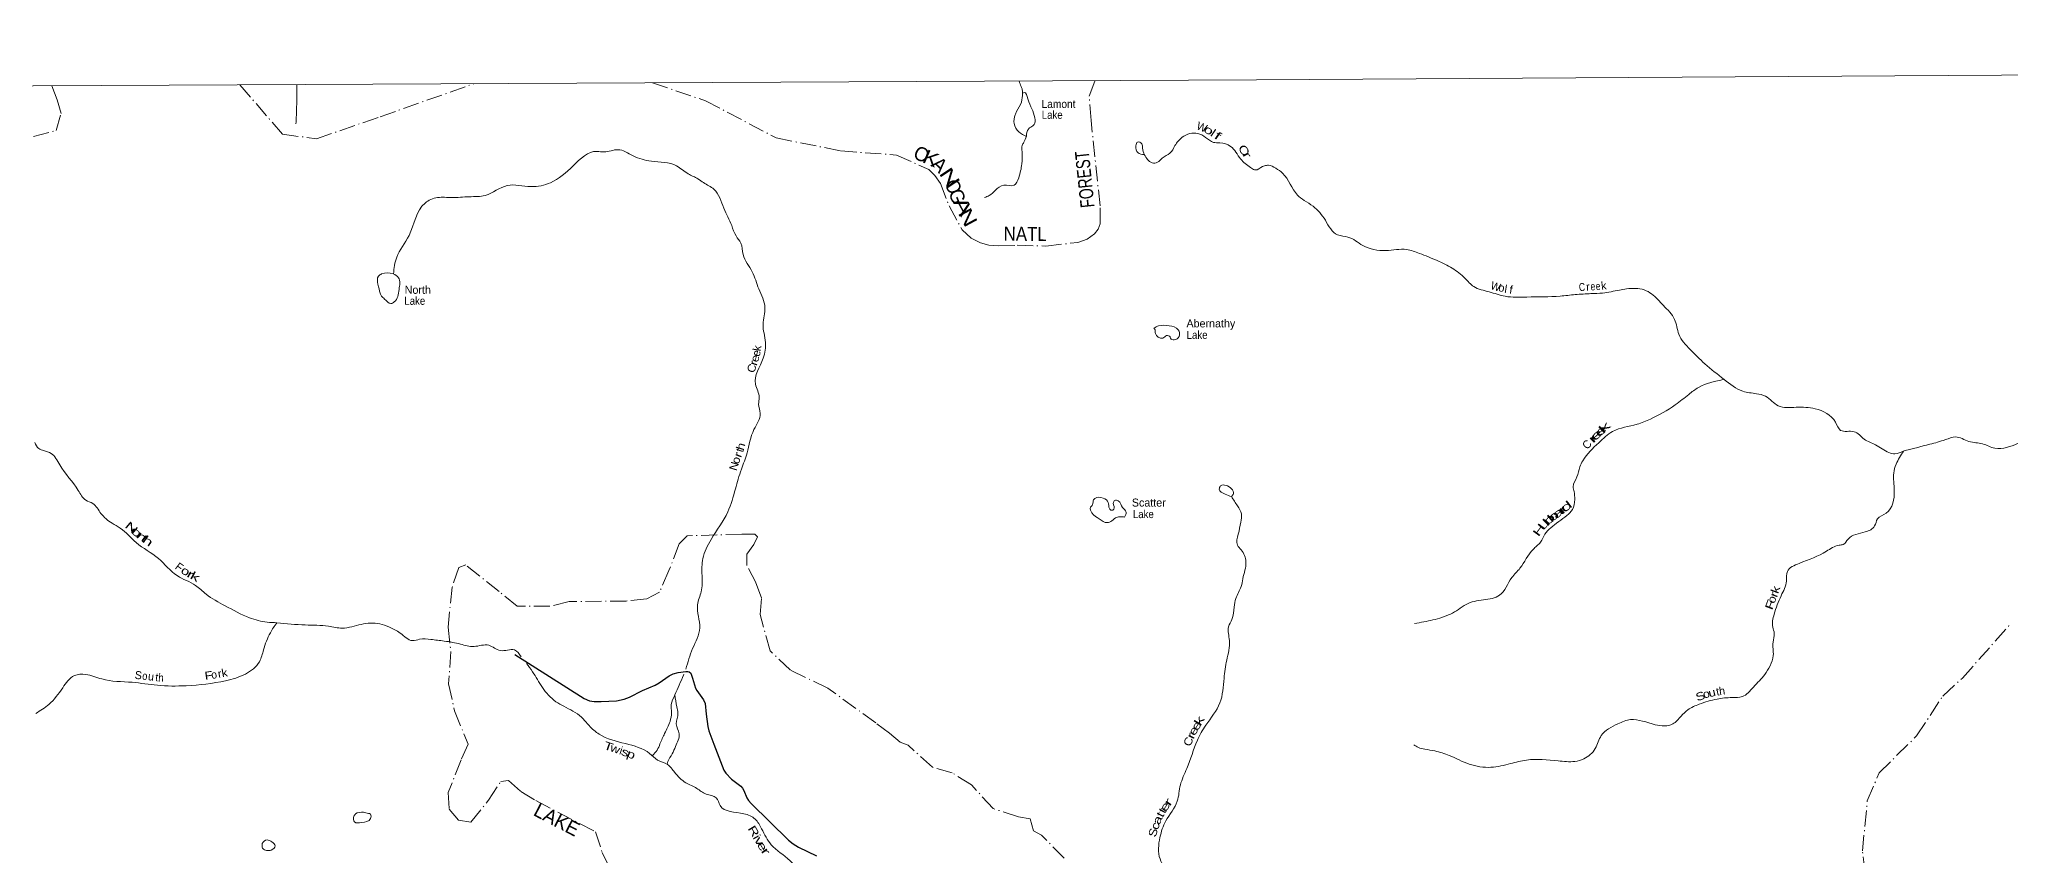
# Model space of a CAD drawing. Header units: feet. Extents: x 0 to 246606, y 183576 to 368785.
# Drawn here: x 91875 to 141135, y 348392 to 368785 of the extents above; entities that cross this region are included whole.
import ezdxf
from ezdxf.enums import TextEntityAlignment as Align

# ---------------------------------------------------------------- set-up
doc = ezdxf.new("R2010")
doc.units = ezdxf.units.FT
doc.header["$LTSCALE"] = 80
doc.linetypes.add('DOT_DASHED', pattern=[7.7, 5, -1.2, 0.3, -1.2])
for name, color, linetype, lineweight in [('29', 7, 'Continuous', 25), ('39', 7, 'Continuous', 13), ('4', 7, 'Continuous', 13), ('41', 7, 'Continuous', 13), ('44', 7, 'DOT_DASHED', 13)]:
    doc.layers.add(name, color=color, linetype=linetype, lineweight=lineweight)

msp = doc.modelspace()

# ---------------------------------------------------------------- linework, layer by layer
at = {"layer": '29'}
msp.add_lwpolyline([(103757.08, 353415.78), (105487.65, 352319.66), (105624.3, 352259.83), (105735.33, 352242.74), (105914.57, 352240.68), (106295.21, 352258.3), (106486.91, 352302.57), (106623.56, 352353.84), (106943.86, 352512.5), (107261.06, 352648.63), (107366.6, 352706.38), (107615.71, 352883.99), (107712.5, 352932.86), (107838.68, 352964.75), (108028.5, 352992.68), (108075.48, 352992.68), (108114.56, 352981.41), (108152.34, 352945.68), (108198.5, 352820.71), (108271.91, 352578.19), (108301.8, 352512.84), (108470.94, 352282.28), (108511.05, 352191.47), (108540.38, 351927.68), (108581.24, 351617.23), (108605, 351507.77), (108725.92, 351178.55), (108980.79, 350527.09), (109028.13, 350452.68), (109174.42, 350304.66), (109407.82, 350123.28), (109446.25, 350076.28), (109479.01, 350018.83), (109551.05, 349835.82), (109595.72, 349770.74), (109659.77, 349695.97), (110593.45, 348773.62), (110714.55, 348681.1), (110842.72, 348598.28), (111291.79, 348382.4)], dxfattribs=at)
at = {"layer": '39'}
for points in [[(98308.5, 367655.31), (98307.92, 367419.74), (98302.69, 367092.3), (98297.12, 366894.21), (98283.53, 366673.87)], [(116355.47, 367747.47), (116410.63, 367608.92), (116431, 367554.41), (116443.42, 367441.25)], [(116443.42, 367441.25), (116415.67, 367220.88), (116294.93, 366982.06), (116260.75, 366901.13), (116232.99, 366682.77), (116348.81, 366474.89), (116540.63, 366362.86)], [(116541.22, 366364.24), (116591.32, 366546.27), (116651.87, 366594.94), (116736.65, 366657.82), (116752.41, 366823.6), (116577.26, 367302.15), (116485.85, 367457.54), (116443.06, 367438.41)], [(100722.52, 362926.06), (100803.94, 363341.57), (101114.02, 363886.07), (101512.4, 364697.61), (101825.53, 364833.85), (102175.42, 364832.75), (102618.29, 364854.13), (103016.63, 364889.54), (103566.12, 365133.52), (104160.79, 365108.82), (104647.97, 365205.09), (105213.18, 365626.98), (105808.89, 365988.32), (105982.87, 365972.61), (106332.61, 366030.12), (106709.17, 365879.53), (107168.62, 365743.3), (107797.91, 365625.71), (108087.64, 365426.38), (108332.68, 365299.69), (108468.42, 365207.08), (108731.76, 365042.04), (108977.69, 364567.71), (109174.98, 364131.67), (109284.85, 363875.27), (109404.63, 363697.72), (109461.99, 363410.87), (109689.62, 362976.92), (109852.5, 362550.89), (110007.39, 362088.45), (109959.92, 361667.93), (110019.73, 361215.35), (109962.08, 360821.07), (109767.55, 360171.77), (109865.48, 359840.56), (109847.71, 359668.71), (109888.74, 359442.45), (109732.02, 359037.81), (109559.58, 358451.22), (109417.02, 358044.59), (109268.61, 357553.06), (109077.93, 356982.6), (108659.02, 356290.26), (108453.94, 355814.75), (108434.8, 355388.23), (108413.58, 354985.97), (108321.38, 354660.32), (108377.47, 354078.37), (108198.78, 353562.51), (108031.3, 353050.77)], [(116541.22, 366364.24), (116476.89, 366214.5), (116430.57, 366135.56), (116430.96, 365981.95), (116425.68, 365672.7), (116347.69, 365326.88), (116232.88, 365142.65), (115976.03, 365139.95), (115766.01, 365016.11), (115610.61, 364884.32), (115493.44, 364833.49)], [(119486.98, 365909.02), (119440.2, 366064.66), (119421.71, 366175.78), (119320.47, 366219.98), (119276.21, 366128.91), (119329.24, 365953.21), (119486.98, 365909.02)], [(119486.98, 365909.02), (119679.77, 365703.51), (119819.29, 365716), (119934.3, 365821.41), (120128.15, 365943.19), (120253.06, 366131.48), (120434.55, 366340.14), (120826.66, 366438.19), (121019.06, 366337.64), (121213.53, 366212.84), (121373.34, 366201.13), (121640.53, 366112.91), (121894.14, 365798.27), (122139.41, 365584.68), (122244.71, 365530.39), (122304.82, 365525.58)], [(122304.82, 365525.58), (122494.66, 365625.99), (122591.29, 365639.32), (122770.8, 365566.13), (122943.29, 365440.23), (123314.47, 364895.75), (123481.06, 364761.64), (123704.51, 364616.55), (124011.08, 364264.88), (124317.84, 363903.1), (124575.88, 363847.69), (124944.3, 363636.8), (125527.48, 363509.15), (126040.75, 363535.78), (126362.34, 363439.2), (126804.96, 363260.16), (127181.06, 363069.65), (127503.84, 362815.37), (127720.44, 362609.48), (128103.43, 362477.75), (128506.23, 362366.65), (129046.74, 362347.32), (129879.66, 362372.37), (130257.21, 362408.37), (130649.16, 362432.52), (130940.13, 362448.56), (131359.35, 362523.83), (131538.82, 362551.75), (131978.31, 362526.32), (132164.46, 362424.96), (132457.53, 362139.74), (132739.78, 361789.6), (132846.45, 361419.7), (133125.28, 361039.15), (133494.69, 360680.67), (133973.8, 360291.42)], [(100393.65, 362441.07), (100334.42, 362667.29), (100348.07, 362869.44), (100426.8, 362924.22), (100713.98, 362929.02), (100851.76, 362830.34), (100862.62, 362537.3), (100742.07, 362225.73), (100661.27, 362185.09), (100501.21, 362297.86), (100422.15, 362370.41), (100393.65, 362441.07)], [(119726.71, 361572.4), (119843.87, 361627.28), (120106.79, 361627.97), (120335.58, 361531.56), (120354.21, 361363.85), (120233.08, 361278.64), (120141.97, 361316.81), (120129.74, 361353.15), (120038.65, 361383.23), (119998.27, 361356.85), (119945.77, 361324.37), (119763.45, 361439.1), (119755.14, 361525.99), (119726.6, 361572.41)], [(133975.97, 360292.11), (133334.81, 360088.98), (133091.54, 359916.19), (132756.99, 359656.61), (132133.16, 359298.12), (131800.01, 359167.99), (131190.67, 358991.79), (130842.46, 358707.67), (130442.99, 358258.71), (130369.24, 358105.55), (130299.58, 357851.37), (130203.43, 357606.76), (130226.08, 357487.91), (130244.27, 357290.11), (130184.68, 357038.16), (130044.08, 356889.7), (129643.79, 356580.26), (129499.32, 356423.63), (129390.08, 356225.26), (129201.61, 356043.48), (128875.39, 355573.77), (128671.86, 355337.08), (128363.26, 354896.04), (127967.1, 354780.8), (127526.38, 354668.7), (127336.84, 354539.47), (126924.13, 354343.01), (126471.27, 354230.66), (126239.43, 354191.56)], [(133973.8, 360291.42), (134443.27, 359994.26), (134788.42, 359932.54), (135010.22, 359868.3), (135328.59, 359632.13), (135780.5, 359592.8), (136250.56, 359555.87), (136759.08, 359220.44), (136888.65, 359016.82), (137225.14, 358983.23), (137477.77, 358796.27), (137761.89, 358652.42), (138093.5, 358461.01), (138245.81, 358431.75), (138454.87, 358496.67)], [(138454.87, 358496.67), (139116.87, 358669.9), (139508.99, 358785.06), (139762.49, 358852.91), (140094.47, 358742.38), (140437.64, 358678.6), (140743.26, 358571.58), (141036.17, 358591.7), (141565.79, 358808.74), (142063.46, 359004.91), (142577.27, 359005.26), (142932.49, 358945.77), (143497.02, 358939.06), (144030.71, 358956), (144389.94, 358898.6), (144817.37, 358868.89), (145120.31, 358794.17), (145315.42, 358848.7), (145622.48, 358869.1), (145890.18, 358935.22), (146207.85, 359129.75), (146524.36, 359083.62), (146691, 359145.65), (146870.3, 359181.65), (147205.26, 359123.77), (147555.37, 359116.74), (147802.8, 359283.55), (148136.98, 359264.07), (148338.15, 359318.72), (148572.5, 359333.6), (148865.54, 359248.57), (149262.15, 359242.49), (149638.04, 359359.34), (150263.56, 359337.7), (150734.62, 359351.34), (151023.69, 359460.35), (151421.83, 359676.74), (151634.77, 359848.91), (151970.1, 359772.83), (152279.06, 359601.18), (152410.41, 359607.9), (152541.64, 359719.76), (152751.44, 359748.3), (152923.05, 359730.99)], [(91757.88, 358717.52), (91862.63, 358560.21), (91980.06, 358509.99), (92170.34, 358441.78), (92381.41, 358157.35), (92846.19, 357513.83), (93032.87, 357273.8), (93211.07, 357189.38), (93411.93, 356941.31), (93691.65, 356697.49), (93896.23, 356574.74), (94293.56, 356214), (94848.73, 355815.27), (95317.02, 355386), (95776.74, 355142.65), (96040.22, 354925.06), (96514.22, 354635.27), (97125.78, 354333.71), (97566.96, 354223.71), (97810.18, 354210.83)], [(138456.93, 358497.21), (138275.4, 358171.5), (138215.14, 357951.89), (138230.2, 357511.37), (138027.24, 356949.13), (137809.72, 356803.16), (137738.45, 356627.8), (137504.8, 356479.47), (137073.56, 356298.81), (136954.87, 356166.98), (136848.08, 356146.61), (136533.54, 355996.63), (135853.96, 355693.63), (135558.69, 355491.47), (135535.25, 355252.38), (135401.17, 354883.65), (135226.52, 354421.07), (135190.61, 354098.82), (135230.14, 353945.95), (135198.24, 353724.89), (135205.04, 353391.37), (135123.33, 353132.9), (134994.2, 352917.95), (134711.36, 352602.8), (134433.05, 352362.57), (134178.64, 352339.19), (133799.07, 352303.15), (133356.65, 352174.84), (133072.28, 352033.57), (132899.5, 351876.37), (132693.12, 351680.06), (132256.56, 351661.06), (131636.99, 351787.97), (131321.51, 351684.49), (130906.73, 351390.92), (130757.55, 351068.39), (130467.52, 350807.7), (130246.29, 350744.55), (129825.25, 350758.22), (129039.95, 350778.63), (128641.19, 350691.64), (128149.54, 350596.7), (127607.76, 350678.69), (127105.76, 350892.92), (126749.46, 351004.97), (126499.72, 351050.44), (126337.01, 351093.64), (126220.39, 351157.99)], [(121663.28, 357360.72), (121506.95, 357423.62), (121361.02, 357548.55), (121393.18, 357627.46), (121530.67, 357641.97), (121713.22, 357436.29), (121663.28, 357360.72)], [(121662.84, 357361.38), (121817.14, 357129.35), (121912.7, 356933.55), (121897.06, 356721.29), (121835.13, 356422), (121813.58, 356149.08), (121908.94, 356030.09), (122027, 355731.27), (121949.2, 355308.64), (121907.23, 355114.5), (121772.47, 354819.06), (121730.55, 354602.68), (121676.73, 354293.3), (121592.26, 354109.16), (121615.38, 353765.62), (121547.87, 353274.3), (121480.26, 352821.39), (121376.66, 352206.69), (121024.15, 351649.94), (120812.75, 351271.43), (120549.61, 350565.35), (120388.85, 350156.66), (120311.01, 349752.22), (120023.06, 349256.28), (119878.49, 348845.6), (119879.86, 348307.98), (120077.09, 347896.19), (120100.31, 347514.25), (120180.05, 347172.88), (120308.55, 346748.78), (119985.27, 345832.35), (119748.63, 345043.47), (119470.63, 344612.24), (119226.85, 344243.74), (118766.35, 343997.97), (117789.83, 343864.02), (117681.41, 343839.14)], [(118990.43, 356851.07), (119030.58, 356970.42), (118989.94, 357043.08), (118943.32, 357085.4), (118837.71, 357254.9), (118746.67, 357266.78), (118712.47, 357195.95), (118727.01, 357046.42), (118668.43, 357020), (118615.74, 357060.28), (118587.03, 357213.81), (118457.32, 357322.61), (118253.06, 357316.01), (118204.75, 357226.95), (118194.82, 357156.19), (118142.39, 357093.39), (118179.16, 356952.01), (118361.56, 356802.92), (118562.02, 356710.48), (118675.16, 356759.28), (118794.27, 356842.47), (118887.27, 356854.84), (118990.43, 356851.07)], [(91786.45, 351943.18), (92113.53, 352169.99), (92456.29, 352583.21), (92750.8, 352889.18), (93031.84, 352920.24), (93432.59, 352804.07), (94195.27, 352721.19), (94824.45, 352646.04), (95540.44, 352635.8), (96529.11, 352761.7), (97024.19, 352926.72), (97373.29, 353236.87), (97475.69, 353530.21), (97646.51, 353959.14), (97808.94, 354210.9)], [(97808.91, 354210.86), (98517.7, 354153.45), (99100.25, 354122.65), (99442.17, 354075.04), (99919.24, 354169.27), (100378.31, 354182.61), (100621.22, 354096.34), (100890.58, 353951.52), (101200.5, 353762.35), (101376.37, 353795.15), (101657.51, 353791.85), (101993.34, 353752.31), (102398.03, 353674.56), (102735.93, 353616.83), (103103.95, 353646.1), (103391.48, 353513.46), (103747.4, 353528.55), (103914.34, 353360.67)], [(104045.51, 353192.25), (104199.8, 352984.03), (104443.49, 352594.59), (104784.18, 352235.72), (104978.63, 352121.03), (105418.19, 351853.37), (105610.87, 351639.64), (105864.23, 351424.04), (106520.11, 351189.3), (107125.47, 350940.27), (107322.06, 350779.09), (107569.08, 350668.58), (107749.58, 350473.01), (108029.35, 350210.99), (108304.77, 350070.24), (108533.67, 349927.34), (108788.75, 349833.02), (108886.31, 349643.29), (109479.42, 349438.69), (109760.88, 349304.02), (109923.3, 349059.89), (110162.97, 348662.35), (110633.2, 348263.4), (110995.9, 347997.57), (111184.01, 347992), (111360.33, 347846.94), (111692.49, 347663.89), (111830.32, 347545.01), (112075.51, 347359.71), (112179.14, 347172.01), (112337.21, 347045.1), (112690.27, 346597.33), (112917.18, 346440.28), (113153.87, 346418.67), (113340.25, 346293.85), (113591.1, 346272.28), (113773.41, 346157.55), (113952.05, 345897.29), (114128.76, 345602.67), (114550.05, 345363.26), (114784.85, 345285.06), (115240.15, 345189.24), (115606.73, 344990.12), (115892.26, 344737.52)], [(107982.92, 352926.72), (107971.93, 352901), (107756.54, 352405.44)], [(107756.66, 352404.72), (107666.4, 352162.47), (107670.95, 351964.41), (107635.11, 351744.01), (107500.36, 351444.52), (107383.73, 351181.47), (107311.31, 351029.69), (107197.36, 350890.65)], [(107756.54, 352405.44), (107806.1, 352104.22), (107832.77, 351956.75), (107791, 351679.74), (107862.4, 351437.39), (107772.21, 351117.81), (107689.76, 350933.67), (107581.03, 350743.4), (107562.72, 350674.09)], [(99977.72, 349476.31), (99773.56, 349431.31), (99735.29, 349372.59), (99751.83, 349231.15), (99925.79, 349219.49), (100150.04, 349315.07), (100147.74, 349426.23), (100095.1, 349446.3), (99977.72, 349476.31)], [(97453.1, 348573.39), (97445.55, 348695.53), (97562.63, 348782.75), (97686.13, 348732.55), (97769.3, 348633.73), (97668.44, 348530.39), (97551.16, 348521.99), (97502.58, 348536.01), (97451.92, 348574.28)]]:
    msp.add_spline(points, degree=3, dxfattribs=at)
at = {"layer": '4'}
for points in [[(0, 367439.54), (30573.51, 367460.56), (61146.96, 367523.65), (91720.3, 367628.78), (122293.47, 367775.98), (152869.71, 367965.22), (183439.05, 368196.52), (214011.34, 368469.87), (244583.23, 368785.28)], [(0, 183577.08), (0, 367439.54), (30573.51, 367460.56), (61146.96, 367523.65), (91720.3, 367628.78), (122293.47, 367775.98), (152869.71, 367965.22), (183439.05, 368196.52), (214011.34, 368469.87), (244583.23, 368785.28)]]:
    msp.add_lwpolyline(points, dxfattribs=at)
at = {"layer": '44'}
for points in [[(91725.21, 366361.68), (92290.9, 366506.62), (92418.08, 366931.85), (92318.35, 367275.65), (92183.33, 367628.44)], [(96886.46, 367648.13), (97948.94, 366418.47), (98796.5, 366301.57), (100393.2, 366854.75), (102730.6, 367677.33)], [(107194.05, 367700.36), (108520.83, 367252.8), (110289.46, 366324.25), (111900.37, 365999.29), (113290.91, 365894.97)], [(113290.91, 365894.97), (114099.6, 365538.65), (114255.74, 365388.78), (114389.99, 365186.24), (114611.83, 364624.11), (114935.03, 364024.21), (115162.87, 363818.88), (115390.5, 363701.13), (115601.56, 363640.31), (115855.47, 363629.74), (116307.92, 363640.31), (117022.84, 363621.13), (117822.64, 363713.26), (118062.69, 363796.56), (118238.04, 363927.11), (118330.36, 364042.09), (118387.11, 364174.57), (118380.53, 364627.6), (118156.76, 366762.73), (118112.76, 367370.97), (118254.84, 367754.11)], [(117483.83, 348327.22), (116919.44, 348902), (116716.84, 349006.9), (116633.52, 349313.13), (116341.88, 349363.52), (115708.26, 349564.98), (115165.1, 350160.73), (114684.14, 350458.64), (114189.84, 350597.16), (113583.06, 351150.97), (113388.79, 351222.32), (113123.25, 351448.88), (112777.48, 351704.82), (111579.86, 352577.54), (110642.71, 353022.36), (110137.14, 353504.84), (109887.14, 354415.13), (109918.47, 354830.4), (109780.47, 355212.14), (109553.85, 355640.04), (109550.8, 355925.28), (109729.44, 356164.35), (109823.28, 356353.09), (109755.88, 356420.22), (109425.98, 356424.47), (108059.61, 356382.78), (107864.2, 356181.48), (107607.65, 355514.57), (107372.79, 354977.69), (107054.86, 354809.97), (106538.59, 354751.34), (105113.12, 354739.02), (104634.67, 354621.66), (103818.34, 354621.81), (103363.06, 354991.03), (102528.33, 355653.95), (102358.86, 355586.86), (102187.63, 355096.12), (102086.2, 354097.8), (102155.6, 353493.75), (102101.48, 352684.19), (102250.93, 352004.62), (102590.09, 351174.01), (102415.05, 350783.94), (102090.2, 349966.04), (102118.08, 349550.76), (102349.57, 349273.86), (102658.13, 349223.47), (103096.07, 349772.89), (103402.55, 350238.44), (103601.45, 350263.57), (103904.87, 349995.06), (104280.36, 349764.28), (105774.46, 348987.98), (105937.28, 348472.01), (106075.71, 348195.13)], [(141210.77, 340494.54), (140813.7, 341133.97), (140387.86, 341404.46), (139751.49, 341369.8), (139346.36, 341585.66), (138326.55, 342760.77), (138250.94, 343310.57), (138510.88, 343921.65), (138800.91, 344578.73), (138722.99, 345812.19), (138339.94, 346124.41), (137808.13, 346869.35), (137499.95, 347961.33), (137432.79, 348506.89), (137554.31, 349756.16), (137848.96, 350455.16), (138785.96, 351381.72), (139443.72, 352376.75), (139931.19, 352827.36), (141156.37, 354205.49)]]:
    msp.add_lwpolyline(points, dxfattribs=at)

# ---------------------------------------------------------------- texts
at = {"layer": '41'}
for s, width, p in [('Lamont', 0.95, (116920.21, 367072.57)), ('Lake', 0.9, (116924.62, 366802.55)), ('Lake', 0.9, (100995.22, 362153.87)), ('Lake', 0.9, (120544.99, 361301.75)), ('Lake', 0.9, (119202.14, 356824.55))]:
    msp.add_text(s, height=200, dxfattribs=dict(at, width=width)).set_placement(p)
for s, rotation, p in [('W', 337.636, (120888.82, 366503.75)), ('o', 348.503, (128396.2, 362483.66)), ('l', 351.523, (128507.44, 362451.35)), ('r', 3.462, (130578.85, 362507.74)), ('k', 7.18, (130980.91, 362532.93)), ('C', 46.847, (130620.2, 358595.81)), ('F', 323.33, (95311.57, 355521.96)), ('S', 353.141, (94336.52, 352800.57)), ('u', 353.237, (94653.33, 352767.03)), ('t', 353.237, (94797.68, 352749.8)), ('t', 10.481, (133832.87, 352391.15)), ('h', 8.481, (133939.04, 352408.86)), ('i', 341.099, (106379.67, 350920.29))]:
    msp.add_text(s, height=200, rotation=rotation, dxfattribs=at).set_placement(p, align=Align.CENTER)
for s, rotation, width, p in [('o', 327.497, 1.55, (121044.14, 366434.32)), ('l', 325.959, 1.35, (121152.91, 366365.84)), ('f', 325.959, 1.85, (121267.04, 366294.85)), ('C', 303.645, 1.4, (121890.96, 365963.45)), ('r', 300.623, 1.7, (121969.12, 365848.66)), ('W', 342.613, 0.95, (128239.37, 362517.43)), ('f', 352.145, 1.05, (128638.82, 362432.2)), ('C', 3.589, 0.8, (130430.23, 362498.54)), ('e', 2.846, 0.8, (130701.22, 362515.2)), ('e', 3.465, 0.8, (130833.55, 362522.25)), ('k', 81.612, 1.05, (109908.93, 361055.05)), ('C', 70.293, 1.1, (109768.26, 360534.54)), ('r', 72.172, 1.3, (109815.51, 360670.78)), ('e', 72.172, 1.15, (109852.09, 360784.93)), ('e', 76.228, 1.05, (109888.38, 360921.68)), ('e', 44.121, 2, (130958.45, 358933.48)), ('k', 42.792, 2.2, (131054.07, 359014.92)), ('h', 73.253, 1.2, (109496.17, 358587.56)), ('r', 44.712, 2.25, (130768.33, 358746.73)), ('e', 44.121, 2, (130852.4, 358834.74)), ('N', 73.041, 1.1, (109327.42, 358093.61)), ('o', 70.827, 1.15, (109375.61, 358240.22)), ('r', 70.533, 1.35, (109427.32, 358377.1)), ('t', 70.533, 1.05, (109466.68, 358488.45)), ('d', 37.478, 1.9, (130092.15, 357035.29)), ('N', 320.067, 1.65, (94114.35, 356505.2)), ('H', 53.887, 1.65, (129430.23, 356471.64)), ('u', 49.971, 2, (129548.72, 356609.47)), ('b', 44.892, 2.1, (129665.13, 356716.15)), ('b', 40.4, 1.9, (129764.76, 356791.64)), ('a', 38.328, 1.85, (129882.2, 356875.03)), ('r', 38.353, 1.95, (129998.86, 356960.17)), ('o', 319.86, 1.85, (94232.95, 356399.83)), ('r', 319.777, 2.05, (94339.83, 356311.5)), ('t', 323.322, 1.65, (94437.98, 356237.02)), ('h', 325.22, 1.7, (94529.07, 356170.97)), ('o', 332.086, 1.4, (95480.54, 355413.7)), ('r', 330.793, 1.65, (95603.17, 355334.93)), ('k', 330.793, 1.65, (95717.57, 355274.02)), ('F', 69.37, 1.55, (135218.95, 354628.03)), ('o', 69.261, 1.2, (135261.76, 354755.72)), ('k', 69.876, 1.35, (135353.68, 355003.88)), ('r', 69.261, 1.35, (135313.85, 354881.64)), ('o', 353.141, 0.85, (94499.51, 352781.76)), ('h', 355.513, 0.9, (94906.98, 352737.17)), ('F', 8.35, 1.25, (96119.49, 352795.43)), ('o', 9.909, 0.95, (96255.75, 352815.45)), ('r', 9.909, 1.05, (96397.23, 352838.62)), ('k', 9.909, 1.1, (96516.71, 352859.98)), ('S', 20.463, 1.3, (133416.27, 352282.48)), ('o', 18.637, 1.15, (133559.68, 352338.07)), ('u', 14.418, 1.2, (133697.52, 352367.85)), ('e', 58.955, 1.5, (120872.17, 351585.38)), ('k', 58.955, 1.7, (120944.22, 351710.27)), ('T', 341.516, 1.4, (106065.58, 351026.93)), ('C', 68.419, 1.15, (120678.87, 351204.83)), ('r', 64.677, 1.5, (120742.78, 351344.09)), ('e', 60.685, 1.45, (120798.83, 351461.16)), ('w', 341.099, 1.25, (106233.77, 350968.67)), ('s', 338.57, 1.45, (106482.55, 350881.76)), ('p', 338.57, 1.35, (106629.91, 350827.4)), ('r', 56.446, 1.8, (120167.95, 349678.42)), ('a', 66.634, 1.4, (119905.54, 349242.89)), ('t', 62.432, 1.3, (119972.03, 349372.21)), ('t', 61.084, 1.35, (120023.54, 349467.7)), ('e', 57.446, 1.55, (120085.1, 349563.24)), ('R', 300.656, 1.45, (109639.79, 348949.84)), ('i', 299.481, 1.3, (109713.57, 348807.65)), ('v', 299.481, 1.55, (109779.92, 348700.46)), ('S', 74.035, 1.2, (119801.4, 348939.71)), ('c', 69.854, 1.35, (119853.07, 349100.5)), ('e', 300.306, 1.5, (109854.32, 348574.43)), ('r', 305.053, 1.85, (109945.03, 348439.77))]:
    msp.add_text(s, height=200, rotation=rotation, dxfattribs=dict(at, width=width)).set_placement(p, align=Align.CENTER)
for s, p in [('North', (101004.07, 362428.31)), ('Abernathy', (120540.56, 361589.46)), ('Scatter', (119175.59, 357112.25))]:
    msp.add_text(s, height=200, dxfattribs=at).set_placement(p)
at = {"layer": '44'}
for s, rotation, p in [('O', 336.221, (113852.31, 365756.16)), ('A', 316.174, (114251.84, 365530.23)), ('G', 291.536, (114651.8, 364799.15))]:
    msp.add_text(s, height=350, rotation=rotation, dxfattribs=at).set_placement(p, align=Align.CENTER)
for s, rotation, width, p in [('K', 336.221, 1.2, (114083.99, 365654.07)), ('N', 303.538, 1.45, (114478.63, 365233.52)), ('O', 291.536, 0.95, (114553.43, 365044.05)), ('A', 298.314, 1.45, (114801.5, 364530.9)), ('N', 298.314, 1.3, (114924.38, 364254.81))]:
    msp.add_text(s, height=350, rotation=rotation, dxfattribs=dict(at, width=width)).set_placement(p, align=Align.CENTER)
for s, rotation, width, p in [('FOREST', 95.983, 0.75, (118246.08, 364599.32)), ('NATL', 359.439, 0.9, (115970.3, 363756.89))]:
    msp.add_text(s, height=350, rotation=rotation, dxfattribs=dict(at, width=width)).set_placement(p)
msp.add_text('LAKE', height=350, rotation=332.545, dxfattribs=at).set_placement((104194.51, 349409.3))

doc.saveas('drawing.dxf')
